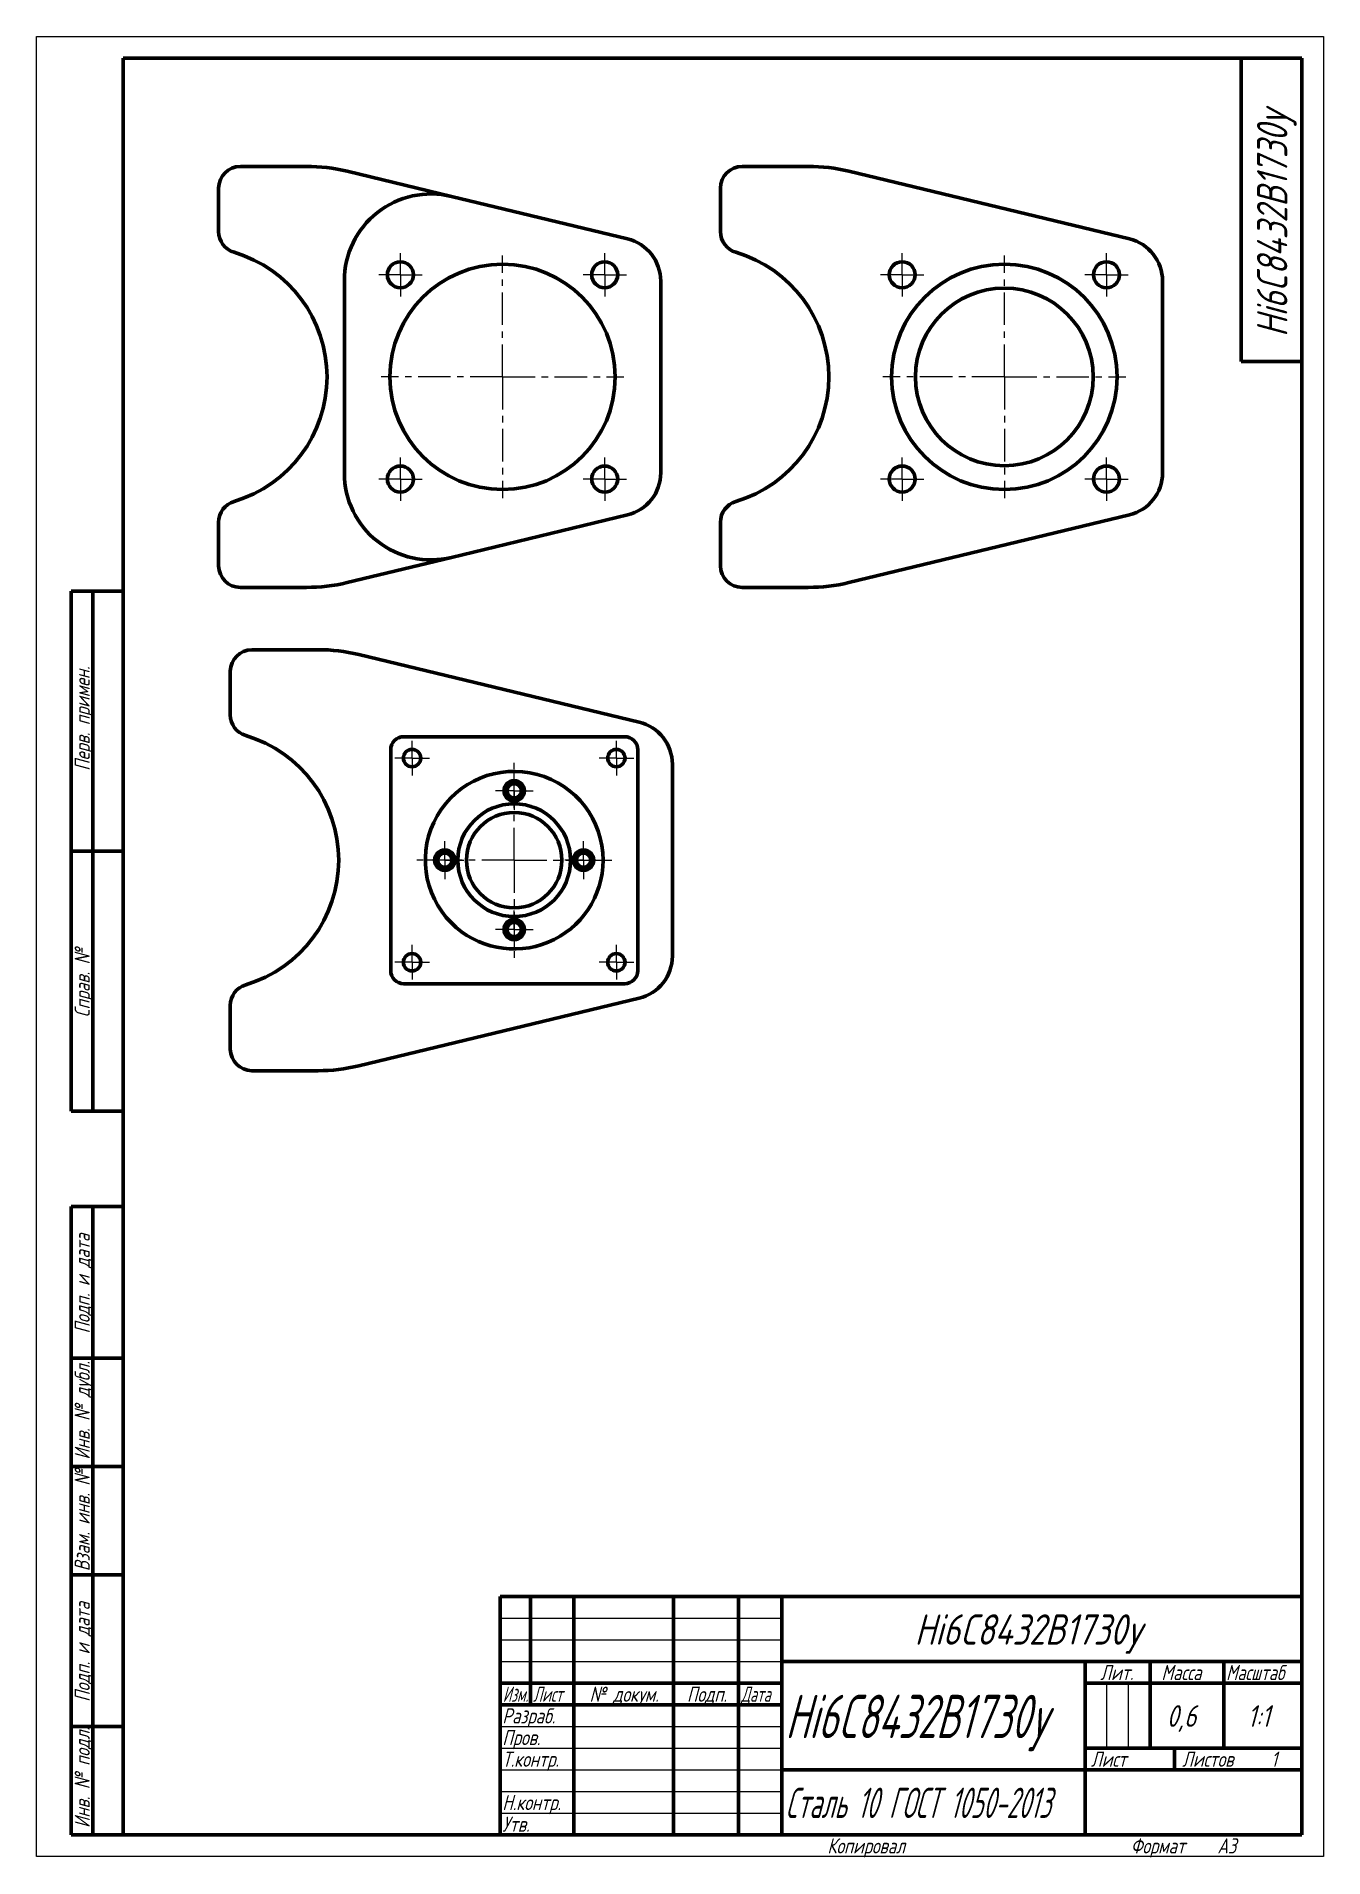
# Model space of a CAD drawing. Header units: millimetres. Extents: x 0 to 297, y 0 to 420.
import ezdxf

# ---------------------------------------------------------------- set-up
doc = ezdxf.new("R2010")
doc.units = ezdxf.units.MM
for name, pattern in [('K5LT_AXLED', [12, 7.5, -1.5, 1.5, -1.5]), ('K5LT_BASIC', [0]), ('K5LT_THIN', [0])]:
    doc.linetypes.add(name, pattern=pattern)
doc.layers.add('Системный слой (1)', color=251, linetype='Continuous', true_color=0x6c6c6c)
doc.styles.add('KTEXTSTYLE', font='GOST_AU.SHX', dxfattribs={"width": 0.96, "height": 5})

# ---------------------------------------------------------------- blocks, each defined once
blk = doc.blocks.new('U0')
at = {"layer": 'Системный слой (1)', "color": 30, "linetype": 'K5LT_AXLED', "lineweight": 18, "true_color": 0xff8000}
for q in [(83.98, 322.86), (78.98, 317.86), (88.98, 317.86), (83.98, 312.86)]:
    blk.add_line((83.98, 317.86), q, dxfattribs=at)
blk = doc.blocks.new('U1')
at = {"layer": 'Системный слой (1)', "color": 30, "linetype": 'K5LT_AXLED', "lineweight": 18, "true_color": 0xff8000}
for q in [(83.98, 370), (78.98, 365), (88.98, 365), (83.98, 360)]:
    blk.add_line((83.98, 365), q, dxfattribs=at)
blk = doc.blocks.new('U2')
at = {"layer": 'Системный слой (1)', "color": 30, "linetype": 'K5LT_AXLED', "lineweight": 18, "true_color": 0xff8000}
for q in [(107.55, 369.43), (79.55, 341.43), (135.55, 341.43), (107.55, 313.43)]:
    blk.add_line((107.55, 341.43), q, dxfattribs=at)
blk = doc.blocks.new('U3')
at = {"layer": 'Системный слой (1)', "color": 30, "linetype": 'K5LT_AXLED', "lineweight": 18, "true_color": 0xff8000}
for q in [(131.12, 322.86), (126.12, 317.86), (136.12, 317.86), (131.12, 312.86)]:
    blk.add_line((131.12, 317.86), q, dxfattribs=at)
blk = doc.blocks.new('U4')
at = {"layer": 'Системный слой (1)', "color": 30, "linetype": 'K5LT_AXLED', "lineweight": 18, "true_color": 0xff8000}
for q in [(131.12, 370), (126.12, 365), (136.12, 365), (131.12, 360)]:
    blk.add_line((131.12, 365), q, dxfattribs=at)
blk = doc.blocks.new('U5')
at = {"layer": 'Системный слой (1)', "color": 30, "linetype": 'K5LT_AXLED', "lineweight": 18, "true_color": 0xff8000}
for q in [(199.77, 322.86), (194.77, 317.86), (204.77, 317.86), (199.77, 312.86)]:
    blk.add_line((199.77, 317.86), q, dxfattribs=at)
blk = doc.blocks.new('U6')
at = {"layer": 'Системный слой (1)', "color": 30, "linetype": 'K5LT_AXLED', "lineweight": 18, "true_color": 0xff8000}
for q in [(199.77, 370), (194.77, 365), (204.77, 365), (199.77, 360)]:
    blk.add_line((199.77, 365), q, dxfattribs=at)
blk = doc.blocks.new('U7')
at = {"layer": 'Системный слой (1)', "color": 30, "linetype": 'K5LT_AXLED', "lineweight": 18, "true_color": 0xff8000}
for q in [(223.34, 369.43), (195.34, 341.43), (251.34, 341.43), (223.34, 313.43)]:
    blk.add_line((223.34, 341.43), q, dxfattribs=at)
blk = doc.blocks.new('U8')
at = {"layer": 'Системный слой (1)', "color": 30, "linetype": 'K5LT_AXLED', "lineweight": 18, "true_color": 0xff8000}
for q in [(246.91, 322.86), (241.91, 317.86), (251.91, 317.86), (246.91, 312.86)]:
    blk.add_line((246.91, 317.86), q, dxfattribs=at)
blk = doc.blocks.new('U9')
at = {"layer": 'Системный слой (1)', "color": 30, "linetype": 'K5LT_AXLED', "lineweight": 18, "true_color": 0xff8000}
for q in [(246.91, 370), (241.91, 365), (251.91, 365), (246.91, 360)]:
    blk.add_line((246.91, 365), q, dxfattribs=at)
blk = doc.blocks.new('U10')
at = {"layer": 'Системный слой (1)', "color": 30, "linetype": 'K5LT_AXLED', "lineweight": 18, "true_color": 0xff8000}
for q in [(86.67, 210.33), (82.67, 206.33), (90.67, 206.33), (86.67, 202.33)]:
    blk.add_line((86.67, 206.33), q, dxfattribs=at)
blk = doc.blocks.new('U11')
at = {"layer": 'Системный слой (1)', "color": 30, "linetype": 'K5LT_AXLED', "lineweight": 18, "true_color": 0xff8000}
for q in [(86.67, 257.47), (82.67, 253.47), (90.67, 253.47), (86.67, 249.47)]:
    blk.add_line((86.67, 253.47), q, dxfattribs=at)
blk = doc.blocks.new('U12')
at = {"layer": 'Системный слой (1)', "color": 30, "linetype": 'K5LT_AXLED', "lineweight": 18, "true_color": 0xff8000}
for q in [(94.24, 234.25), (89.89, 229.9), (98.59, 229.9), (94.24, 225.55)]:
    blk.add_line((94.24, 229.9), q, dxfattribs=at)
blk = doc.blocks.new('U13')
at = {"layer": 'Системный слой (1)', "color": 30, "linetype": 'K5LT_AXLED', "lineweight": 18, "true_color": 0xff8000}
for q in [(110.24, 218.25), (105.89, 213.9), (114.59, 213.9), (110.24, 209.55)]:
    blk.add_line((110.24, 213.9), q, dxfattribs=at)
blk = doc.blocks.new('U14')
at = {"layer": 'Системный слой (1)', "color": 30, "linetype": 'K5LT_AXLED', "lineweight": 18, "true_color": 0xff8000}
for q in [(110.24, 252.4), (87.74, 229.9), (132.74, 229.9), (110.24, 207.4)]:
    blk.add_line((110.24, 229.9), q, dxfattribs=at)
blk = doc.blocks.new('U15')
at = {"layer": 'Системный слой (1)', "color": 30, "linetype": 'K5LT_AXLED', "lineweight": 18, "true_color": 0xff8000}
for q in [(110.24, 250.25), (105.89, 245.9), (114.59, 245.9), (110.24, 241.55)]:
    blk.add_line((110.24, 245.9), q, dxfattribs=at)
blk = doc.blocks.new('U16')
at = {"layer": 'Системный слой (1)', "color": 30, "linetype": 'K5LT_AXLED', "lineweight": 18, "true_color": 0xff8000}
for q in [(126.24, 234.25), (121.89, 229.9), (130.59, 229.9), (126.24, 225.55)]:
    blk.add_line((126.24, 229.9), q, dxfattribs=at)
blk = doc.blocks.new('U17')
at = {"layer": 'Системный слой (1)', "color": 30, "linetype": 'K5LT_AXLED', "lineweight": 18, "true_color": 0xff8000}
for q in [(133.81, 210.33), (129.81, 206.33), (137.81, 206.33), (133.81, 202.33)]:
    blk.add_line((133.81, 206.33), q, dxfattribs=at)
blk = doc.blocks.new('U18')
at = {"layer": 'Системный слой (1)', "color": 30, "linetype": 'K5LT_AXLED', "lineweight": 18, "true_color": 0xff8000}
for q in [(133.81, 257.47), (129.81, 253.47), (137.81, 253.47), (133.81, 249.47)]:
    blk.add_line((133.81, 253.47), q, dxfattribs=at)
blk = doc.blocks.new('U19')
at = {"color": 7, "linetype": 'K5LT_THIN', "lineweight": 18}
for p, q in [((0, 0), (0, 420)), ((0, 420), (297, 420)), ((297, 420), (297, 0)), ((107, 55), (172, 55)), ((107, 50), (172, 50)), ((107, 45), (172, 45)), ((246.96, 25), (246.96, 40)), ((251.98, 25), (251.98, 40)), ((107, 30), (172, 30)), ((107, 25), (172, 25)), ((107, 20), (172, 20)), ((107, 15), (172, 15)), ((107, 10), (172, 10)), ((297, 0), (0, 0))]:
    blk.add_line(p, q, dxfattribs=at)
at = {"color": 150, "linetype": 'K5LT_BASIC', "lineweight": 60, "true_color": 0x0080ff}
for p, q in [((20, 5), (20, 415)), ((20, 415), (292, 415)), ((278, 345), (278, 415)), ((292, 415), (292, 5)), ((292, 345), (278, 345)), ((8, 172), (8, 292)), ((20, 292), (8, 292)), ((13, 172), (13, 292)), ((20, 232), (8, 232)), ((20, 172), (8, 172)), ((8, 5), (8, 150)), ((20, 150), (8, 150)), ((13, 5), (13, 150)), ((20, 115), (8, 115)), ((20, 90), (8, 90)), ((20, 65), (8, 65)), ((107, 60), (292, 60)), ((107, 5), (107, 60)), ((114, 35), (114, 60)), ((124, 5), (124, 60)), ((147, 5), (147, 60)), ((162, 5), (162, 60)), ((172, 5), (172, 60)), ((172, 45), (292, 45)), ((242, 5), (242, 45)), ((257, 25), (257, 45)), ((274, 25), (274, 45)), ((107, 40), (172, 40)), ((242, 40), (257, 40)), ((257, 40), (292, 40)), ((107, 35), (172, 35)), ((20, 30), (8, 30)), ((242, 25), (292, 25)), ((262.57, 20), (262.57, 25)), ((172, 20), (242, 20)), ((242, 20), (292, 20)), ((20, 5), (8, 5)), ((292, 5), (20, 5))]:
    blk.add_line(p, q, dxfattribs=at)
at = {"color": 7, "attachment_point": 1, "rotation": 90, "style": 'KTEXTSTYLE'}
for s, insert, char_height in [('\\H5.0;\\W1.000;\\Q15;\\Q15;\\W0.965;\\H7.00;Hi6C8432B1730y', (281.64, 350.67), 7), ('\\H5.0;\\W1.000;\\Q15;\\Q15;\\W0.965;\\H3.50;Перв. примен.', (8.82, 250.52), 3.5), ('\\H5.0;\\W1.000;\\Q15;\\Q15;\\W0.965;\\H3.50;Справ. №', (8.82, 193.63), 3.5), ('\\H5.0;\\W1.000;\\Q15;\\Q15;\\W0.965;\\H3.50;Подп. и дата', (8.82, 120.66), 3.5), ('\\H5.0;\\W1.000;\\Q15;\\Q15;\\W0.965;\\H3.50;Инв. № дубл.', (8.82, 91.57), 3.5), ('\\H5.0;\\W1.000;\\Q15;\\Q15;\\W0.965;\\H3.50;Взам. инв. №', (8.82, 65.8), 3.5), ('\\H5.0;\\W1.000;\\Q15;\\Q15;\\W0.965;\\H3.50;Подп. и дата', (8.82, 35.66), 3.5), ('\\H5.0;\\W1.000;\\Q15;\\Q15;\\W0.965;\\H3.50;Инв. № подл.', (8.82, 6.57), 3.5)]:
    blk.add_mtext(s, dxfattribs=dict(at, insert=insert, char_height=char_height))
at = {"color": 7, "attachment_point": 1, "style": 'KTEXTSTYLE'}
for s, insert, char_height in [('\\H5.0;\\W1.000;\\Q15;\\Q15;\\W0.965;\\H7.00;Hi6C8432B1730y', (202.67, 55.86), 7), ('\\H5.0;\\W1.000;\\Q15;\\Q15;\\W0.965;\\H3.50;Лит.', (245.47, 44.18), 3.5), ('\\H5.0;\\W1.000;\\Q15;\\Q15;\\W0.965;\\H3.50;Масса', (259.58, 44.18), 3.5), ('\\H5.0;\\W1.000;\\Q15;\\Q15;\\W0.930;\\H3.50;Масштаб', (274.52, 44.18), 3.5), ('\\H5.0;\\W1.000;\\Q15;\\Q15;\\W0.784;\\H3.50;Изм.', (107.62, 39.18), 3.5), ('\\H5.0;\\W1.000;\\Q15;\\Q15;\\W0.799;\\H3.50;Лист', (114.61, 39.18), 3.5), ('\\H5.0;\\W1.000;\\Q15;\\Q15;\\W0.965;\\H3.50;№ докум.', (127.63, 39.18), 3.5), ('\\H5.0;\\W1.000;\\Q15;\\Q15;\\W0.965;\\H3.50;Подп.', (150.1, 39.18), 3.5), ('\\H5.0;\\W1.000;\\Q15;\\Q15;\\W0.799;\\H3.50;Дата', (162.61, 39.18), 3.5), ('\\H5.0;\\W1.000;\\Q15;\\Q15;\\W0.965;\\H3.50;Разраб.', (107.5, 34.18), 3.5), ('\\H5.0;\\W1.000;\\Q15;\\Q15;\\W0.780;\\H10.00;Hi6C8432B1730y', (172.85, 37.29), 10), ('\\H5.0;\\W1.000;\\Q15;\\Q15;\\W0.965;0,6', (260.82, 34.9), 5), ('\\H5.0;\\W1.000;\\Q15;\\Q15;\\W0.965;{\\c16711680;1:1}', (279.44, 34.9), 5), ('\\H5.0;\\W1.000;\\Q15;\\Q15;\\W0.965;\\H3.50;Пров.', (107.5, 29.18), 3.5), ('\\H5.0;\\W1.000;\\Q15;\\Q15;\\W0.965;\\H3.50;Т.контр.', (107.5, 24.18), 3.5), ('\\H5.0;\\W1.000;\\Q15;\\Q15;\\W0.965;\\H3.50;Лист', (243.32, 24.18), 3.5), ('\\H5.0;\\W1.000;\\Q15;\\Q15;\\W0.965;\\H3.50;Листов', (264.36, 24.18), 3.5), ('\\H5.0;\\W1.000;\\Q15;\\Q15;\\W0.965;\\H3.50;1', (284.91, 24.18), 3.5), ('\\H5.0;\\W1.000;\\Q15;\\Q15;\\W0.965;\\H3.50;Н.контр.', (107.5, 14.18), 3.5), ('\\H5.0;\\W1.000;\\Q15;\\Q15;\\W0.705;\\H7.00;Сталь 10 ГОСТ 1050-2013', (172.84, 15.86), 7), ('\\H5.0;\\W1.000;\\Q15;\\Q15;\\W0.965;\\H3.50;Утв.', (107.5, 9.18), 3.5), ('\\H5.0;\\W1.000;\\Q15;\\Q15;\\W0.965;\\H3.50;Копировал', (182.5, 4.18), 3.5), ('\\H5.0;\\W1.000;\\Q15;\\Q15;\\W0.965;\\H3.50;Формат', (252.5, 4.18), 3.5), ('\\H5.0;\\W1.000;\\Q15;\\Q15;\\W0.965;\\H3.50;A3', (272.5, 4.18), 3.5)]:
    blk.add_mtext(s, dxfattribs=dict(at, insert=insert, char_height=char_height))

msp = doc.modelspace()

# ---------------------------------------------------------------- linework, layer by layer
at = {"layer": 'Системный слой (1)', "color": 150, "linetype": 'K5LT_BASIC', "lineweight": 60, "true_color": 0x0080ff}
for p, q in [((62.29, 390.01), (47.05, 390.01)), ((71.67, 388.89), (95.74, 383.08)), ((178.09, 390.01), (162.84, 390.01)), ((252.19, 373.27), (187.47, 388.89)), ((42.05, 385.01), (42.05, 374.97)), ((136.4, 373.27), (95.74, 383.08)), ((157.84, 385.01), (157.84, 374.97)), ((71.05, 363.64), (71.05, 319.21)), ((144.05, 319.3), (144.05, 363.55)), ((259.84, 319.3), (259.84, 363.55)), ((42.05, 307.89), (42.05, 297.85)), ((95.74, 299.77), (136.4, 309.58)), ((157.84, 307.89), (157.84, 297.85)), ((187.47, 293.96), (252.19, 309.58)), ((95.74, 299.77), (71.67, 293.96)), ((47.05, 292.85), (62.29, 292.85)), ((162.84, 292.85), (178.09, 292.85)), ((49.74, 278.48), (64.98, 278.48)), ((44.74, 263.44), (44.74, 273.48)), ((74.37, 277.37), (139.09, 261.75)), ((135.74, 258.4), (84.74, 258.4)), ((81.74, 255.4), (81.74, 204.4)), ((138.74, 204.4), (138.74, 255.4)), ((146.74, 252.03), (146.74, 207.77)), ((139.09, 198.05), (74.37, 182.44)), ((84.74, 201.4), (135.74, 201.4)), ((44.74, 186.32), (44.74, 196.36)), ((64.98, 181.32), (49.74, 181.32))]:
    msp.add_line(p, q, dxfattribs=at)
for centre, radius in [((83.98, 365), 3), ((107.55, 341.43), 26), ((131.12, 365), 3), ((199.77, 365), 3), ((223.34, 341.43), 26), ((246.91, 365), 3), ((223.34, 341.43), 20.5), ((83.98, 317.86), 3), ((131.12, 317.86), 3), ((199.77, 317.86), 3), ((246.91, 317.86), 3), ((86.67, 253.47), 2), ((133.81, 253.47), 2), ((110.24, 245.9), 2.35), ((110.24, 229.9), 13), ((110.24, 229.9), 11), ((94.24, 229.9), 2.35), ((126.24, 229.9), 2.35), ((110.24, 213.9), 2.35), ((86.67, 206.33), 2), ((133.81, 206.33), 2)]:
    msp.add_circle(centre, radius, dxfattribs=at)
for centre, radius, start, end in [((47.05, 385.01), 5, 90, 180), ((62.29, 350.01), 40, 76.4336, 90), ((162.84, 385.01), 5, 90, 180), ((178.09, 350.01), 40, 76.4336, 90), ((91.05, 363.64), 20, 76.4336, 180), ((47.05, 374.97), 5, 180, 253.3985), ((162.84, 374.97), 5, 180, 253.3985), ((37.05, 341.43), 30, 286.6015, 73.3985), ((134.05, 363.55), 10, 0, 76.4336), ((152.84, 341.43), 30, 286.6015, 73.3985), ((249.84, 363.55), 10, 0, 76.4336), ((91.05, 319.21), 20, 180, 283.5664), ((134.05, 319.3), 10, 283.5664, 0), ((249.84, 319.3), 10, 283.5664, 0), ((47.05, 307.89), 5, 106.6015, 180), ((162.84, 307.89), 5, 106.6015, 180), ((47.05, 297.85), 5, 180, 270), ((162.84, 297.85), 5, 180, 270), ((62.29, 332.85), 40, 270, 283.5664), ((178.09, 332.85), 40, 270, 283.5664), ((49.74, 273.48), 5, 90, 180), ((64.98, 238.48), 40, 76.4336, 90), ((49.74, 263.44), 5, 180, 253.3985), ((136.74, 252.03), 10, 0, 76.4336), ((39.74, 229.9), 30, 286.6015, 73.3985), ((84.74, 255.4), 3, 90, 180), ((135.74, 255.4), 3, 0, 90), ((110.24, 229.9), 20.5, 0, 225), ((110.24, 245.9), 1.65, 90, 180), ((110.24, 245.9), 1.65, 180, 90), ((94.24, 229.9), 1.65, 90, 180), ((94.24, 229.9), 1.65, 180, 90), ((126.24, 229.9), 1.65, 90, 180), ((126.24, 229.9), 1.65, 180, 90), ((110.24, 229.9), 20.5, 225, 0), ((110.24, 213.9), 1.65, 180, 90), ((110.24, 213.9), 1.65, 90, 180), ((136.74, 207.77), 10, 283.5664, 0), ((84.74, 204.4), 3, 180, 270), ((135.74, 204.4), 3, 270, 0), ((49.74, 196.36), 5, 106.6015, 180), ((49.74, 186.32), 5, 180, 270), ((64.98, 221.32), 40, 270, 283.5664)]:
    msp.add_arc(centre, radius, start, end, dxfattribs=at)

# ---------------------------------------------------------------- block references
msp.add_blockref('U19', (0, 0))
at = {"layer": 'Системный слой (1)'}
for name in ['U1', 'U4', 'U6', 'U9', 'U2', 'U7', 'U0', 'U3', 'U5', 'U8', 'U11', 'U18', 'U14', 'U15', 'U12', 'U16', 'U13', 'U10', 'U17']:
    msp.add_blockref(name, (0, 0), dxfattribs=at)

doc.saveas('drawing.dxf')
